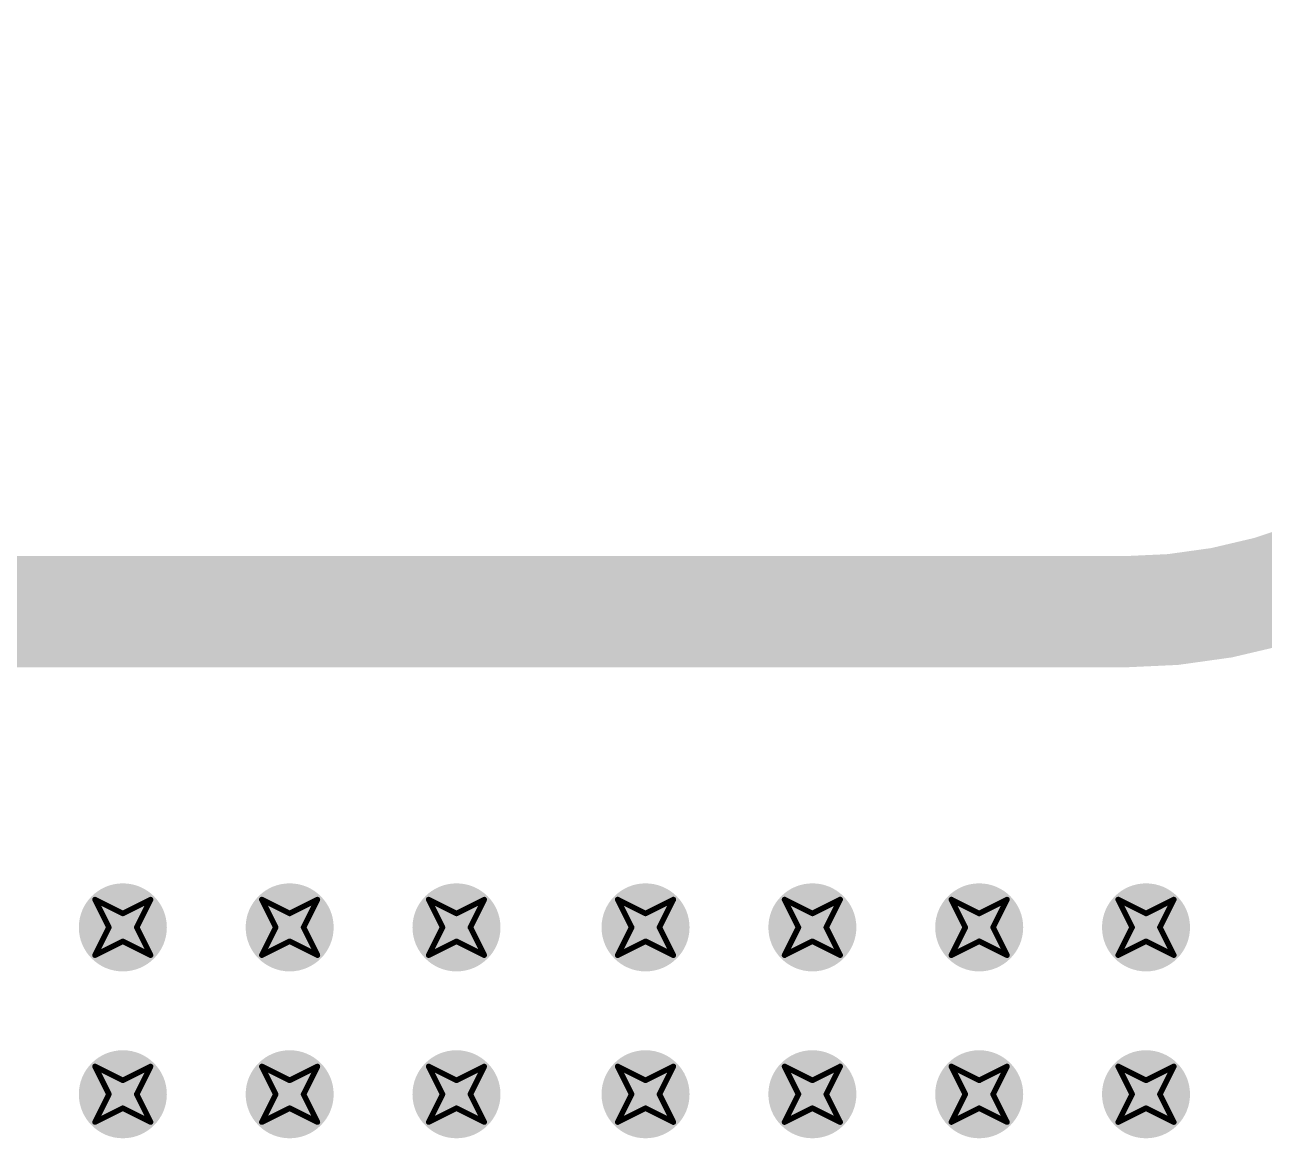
# Model space of a CAD drawing. Header units: inches. Extents: x -11 to 1110, y -7 to 455.
# Drawn here: x 663.82 to 675.14, y 53.1 to 63.27 of the extents above; entities that cross this region are included whole.
import ezdxf

# ---------------------------------------------------------------- set-up
doc = ezdxf.new("R2010")
doc.units = ezdxf.units.IN
for name, color, linetype in [('Bottom Layer', 5, 'Continuous'), ('Bottom Solder', 6, 'Continuous'), ('Drill Drawing', 1, 'Continuous'), ('Top Layer', 1, 'Continuous'), ('Top Solder', 216, 'Continuous'), ('Via Holes', 16, 'Continuous')]:
    doc.layers.add(name, color=color, linetype=linetype)

msp = doc.modelspace()

# ---------------------------------------------------------------- hatches: boundary and pattern name
at = {"layer": 'Bottom Layer'}
h = msp.add_hatch(color=5, dxfattribs=at)
edge = h.paths.add_edge_path()
edge.add_arc((664.718, 55.03), 0.3, 0, 360)
h = msp.add_hatch(color=5, dxfattribs=at)
edge = h.paths.add_edge_path()
edge.add_arc((666.242, 55.03), 0.3, 0, 360)
h = msp.add_hatch(color=5, dxfattribs=at)
edge = h.paths.add_edge_path()
edge.add_arc((667.766, 55.03), 0.3, 0, 360)
h = msp.add_hatch(color=5, dxfattribs=at)
edge = h.paths.add_edge_path()
edge.add_arc((669.493, 55.03), 0.3, 0, 360)
h = msp.add_hatch(color=5, dxfattribs=at)
edge = h.paths.add_edge_path()
edge.add_arc((671.017, 55.03), 0.3, 0, 360)
h = msp.add_hatch(color=5, dxfattribs=at)
edge = h.paths.add_edge_path()
edge.add_arc((672.541, 55.03), 0.3, 0, 360)
h = msp.add_hatch(color=5, dxfattribs=at)
edge = h.paths.add_edge_path()
edge.add_arc((674.065, 55.03), 0.3, 0, 360)
h = msp.add_hatch(color=5, dxfattribs=at)
edge = h.paths.add_edge_path()
edge.add_arc((664.718, 53.506), 0.3, 0, 360)
h = msp.add_hatch(color=5, dxfattribs=at)
edge = h.paths.add_edge_path()
edge.add_arc((666.242, 53.506), 0.3, 0, 360)
h = msp.add_hatch(color=5, dxfattribs=at)
edge = h.paths.add_edge_path()
edge.add_arc((667.766, 53.506), 0.3, 0, 360)
h = msp.add_hatch(color=5, dxfattribs=at)
edge = h.paths.add_edge_path()
edge.add_arc((669.493, 53.506), 0.3, 0, 360)
h = msp.add_hatch(color=5, dxfattribs=at)
edge = h.paths.add_edge_path()
edge.add_arc((671.017, 53.506), 0.3, 0, 360)
h = msp.add_hatch(color=5, dxfattribs=at)
edge = h.paths.add_edge_path()
edge.add_arc((672.541, 53.506), 0.3, 0, 360)
h = msp.add_hatch(color=5, dxfattribs=at)
edge = h.paths.add_edge_path()
edge.add_arc((674.065, 53.506), 0.3, 0, 360)
at = {"layer": 'Bottom Solder'}
h = msp.add_hatch(color=6, dxfattribs=at)
edge = h.paths.add_edge_path()
edge.add_arc((664.718, 55.03), 0.402, 0, 360)
h = msp.add_hatch(color=6, dxfattribs=at)
edge = h.paths.add_edge_path()
edge.add_arc((666.242, 55.03), 0.402, 0, 360)
h = msp.add_hatch(color=6, dxfattribs=at)
edge = h.paths.add_edge_path()
edge.add_arc((667.766, 55.03), 0.402, 0, 360)
h = msp.add_hatch(color=6, dxfattribs=at)
edge = h.paths.add_edge_path()
edge.add_arc((669.493, 55.03), 0.402, 0, 360)
h = msp.add_hatch(color=6, dxfattribs=at)
edge = h.paths.add_edge_path()
edge.add_arc((671.017, 55.03), 0.402, 0, 360)
h = msp.add_hatch(color=6, dxfattribs=at)
edge = h.paths.add_edge_path()
edge.add_arc((672.541, 55.03), 0.402, 0, 360)
h = msp.add_hatch(color=6, dxfattribs=at)
edge = h.paths.add_edge_path()
edge.add_arc((674.065, 55.03), 0.402, 0, 360)
h = msp.add_hatch(color=6, dxfattribs=at)
edge = h.paths.add_edge_path()
edge.add_arc((664.718, 53.506), 0.402, 0, 360)
h = msp.add_hatch(color=6, dxfattribs=at)
edge = h.paths.add_edge_path()
edge.add_arc((666.242, 53.506), 0.402, 0, 360)
h = msp.add_hatch(color=6, dxfattribs=at)
edge = h.paths.add_edge_path()
edge.add_arc((667.766, 53.506), 0.402, 0, 360)
h = msp.add_hatch(color=6, dxfattribs=at)
edge = h.paths.add_edge_path()
edge.add_arc((669.493, 53.506), 0.402, 0, 360)
h = msp.add_hatch(color=6, dxfattribs=at)
edge = h.paths.add_edge_path()
edge.add_arc((671.017, 53.506), 0.402, 0, 360)
h = msp.add_hatch(color=6, dxfattribs=at)
edge = h.paths.add_edge_path()
edge.add_arc((672.541, 53.506), 0.402, 0, 360)
h = msp.add_hatch(color=6, dxfattribs=at)
edge = h.paths.add_edge_path()
edge.add_arc((674.065, 53.506), 0.402, 0, 360)
at = {"layer": 'Top Layer'}
h = msp.add_hatch(color=1, dxfattribs=at)
edge = h.paths.add_edge_path()
edge.add_arc((664.718, 55.03), 0.3, 0, 360)
h = msp.add_hatch(color=1, dxfattribs=at)
edge = h.paths.add_edge_path()
edge.add_arc((666.242, 55.03), 0.3, 0, 360)
h = msp.add_hatch(color=1, dxfattribs=at)
edge = h.paths.add_edge_path()
edge.add_arc((667.766, 55.03), 0.3, 0, 360)
h = msp.add_hatch(color=1, dxfattribs=at)
edge = h.paths.add_edge_path()
edge.add_arc((669.493, 55.03), 0.3, 0, 360)
h = msp.add_hatch(color=1, dxfattribs=at)
edge = h.paths.add_edge_path()
edge.add_arc((671.017, 55.03), 0.3, 0, 360)
h = msp.add_hatch(color=1, dxfattribs=at)
edge = h.paths.add_edge_path()
edge.add_arc((672.541, 55.03), 0.3, 0, 360)
h = msp.add_hatch(color=1, dxfattribs=at)
edge = h.paths.add_edge_path()
edge.add_arc((674.065, 55.03), 0.3, 0, 360)
h = msp.add_hatch(color=1, dxfattribs=at)
edge = h.paths.add_edge_path()
edge.add_arc((664.718, 53.506), 0.3, 0, 360)
h = msp.add_hatch(color=1, dxfattribs=at)
edge = h.paths.add_edge_path()
edge.add_arc((666.242, 53.506), 0.3, 0, 360)
h = msp.add_hatch(color=1, dxfattribs=at)
edge = h.paths.add_edge_path()
edge.add_arc((667.766, 53.506), 0.3, 0, 360)
h = msp.add_hatch(color=1, dxfattribs=at)
edge = h.paths.add_edge_path()
edge.add_arc((669.493, 53.506), 0.3, 0, 360)
h = msp.add_hatch(color=1, dxfattribs=at)
edge = h.paths.add_edge_path()
edge.add_arc((671.017, 53.506), 0.3, 0, 360)
h = msp.add_hatch(color=1, dxfattribs=at)
edge = h.paths.add_edge_path()
edge.add_arc((672.541, 53.506), 0.3, 0, 360)
h = msp.add_hatch(color=1, dxfattribs=at)
edge = h.paths.add_edge_path()
edge.add_arc((674.065, 53.506), 0.3, 0, 360)
at = {"layer": 'Top Solder'}
h = msp.add_hatch(color=216, dxfattribs=at)
edge = h.paths.add_edge_path()
edge.add_arc((664.718, 55.03), 0.402, 0, 360)
h = msp.add_hatch(color=216, dxfattribs=at)
edge = h.paths.add_edge_path()
edge.add_arc((666.242, 55.03), 0.402, 0, 360)
h = msp.add_hatch(color=216, dxfattribs=at)
edge = h.paths.add_edge_path()
edge.add_arc((667.766, 55.03), 0.402, 0, 360)
h = msp.add_hatch(color=216, dxfattribs=at)
edge = h.paths.add_edge_path()
edge.add_arc((669.493, 55.03), 0.402, 0, 360)
h = msp.add_hatch(color=216, dxfattribs=at)
edge = h.paths.add_edge_path()
edge.add_arc((671.017, 55.03), 0.402, 0, 360)
h = msp.add_hatch(color=216, dxfattribs=at)
edge = h.paths.add_edge_path()
edge.add_arc((672.541, 55.03), 0.402, 0, 360)
h = msp.add_hatch(color=216, dxfattribs=at)
edge = h.paths.add_edge_path()
edge.add_arc((674.065, 55.03), 0.402, 0, 360)
h = msp.add_hatch(color=216, dxfattribs=at)
edge = h.paths.add_edge_path()
edge.add_arc((664.718, 53.506), 0.402, 0, 360)
h = msp.add_hatch(color=216, dxfattribs=at)
edge = h.paths.add_edge_path()
edge.add_arc((666.242, 53.506), 0.402, 0, 360)
h = msp.add_hatch(color=216, dxfattribs=at)
edge = h.paths.add_edge_path()
edge.add_arc((667.766, 53.506), 0.402, 0, 360)
h = msp.add_hatch(color=216, dxfattribs=at)
edge = h.paths.add_edge_path()
edge.add_arc((669.493, 53.506), 0.402, 0, 360)
h = msp.add_hatch(color=216, dxfattribs=at)
edge = h.paths.add_edge_path()
edge.add_arc((671.017, 53.506), 0.402, 0, 360)
h = msp.add_hatch(color=216, dxfattribs=at)
edge = h.paths.add_edge_path()
edge.add_arc((672.541, 53.506), 0.402, 0, 360)
h = msp.add_hatch(color=216, dxfattribs=at)
edge = h.paths.add_edge_path()
edge.add_arc((674.065, 53.506), 0.402, 0, 360)
at = {"layer": 'Via Holes'}
h = msp.add_hatch(color=7, dxfattribs=at)
edge = h.paths.add_edge_path()
edge.add_arc((664.718, 55.03), 0.15, 0, 360)
h = msp.add_hatch(color=7, dxfattribs=at)
edge = h.paths.add_edge_path()
edge.add_arc((666.242, 55.03), 0.15, 0, 360)
h = msp.add_hatch(color=7, dxfattribs=at)
edge = h.paths.add_edge_path()
edge.add_arc((667.766, 55.03), 0.15, 0, 360)
h = msp.add_hatch(color=7, dxfattribs=at)
edge = h.paths.add_edge_path()
edge.add_arc((669.493, 55.03), 0.15, 0, 360)
h = msp.add_hatch(color=7, dxfattribs=at)
edge = h.paths.add_edge_path()
edge.add_arc((671.017, 55.03), 0.15, 0, 360)
h = msp.add_hatch(color=7, dxfattribs=at)
edge = h.paths.add_edge_path()
edge.add_arc((672.541, 55.03), 0.15, 0, 360)
h = msp.add_hatch(color=7, dxfattribs=at)
edge = h.paths.add_edge_path()
edge.add_arc((674.065, 55.03), 0.15, 0, 360)
h = msp.add_hatch(color=7, dxfattribs=at)
edge = h.paths.add_edge_path()
edge.add_arc((664.718, 53.506), 0.15, 0, 360)
h = msp.add_hatch(color=7, dxfattribs=at)
edge = h.paths.add_edge_path()
edge.add_arc((666.242, 53.506), 0.15, 0, 360)
h = msp.add_hatch(color=7, dxfattribs=at)
edge = h.paths.add_edge_path()
edge.add_arc((667.766, 53.506), 0.15, 0, 360)
h = msp.add_hatch(color=7, dxfattribs=at)
edge = h.paths.add_edge_path()
edge.add_arc((669.493, 53.506), 0.15, 0, 360)
h = msp.add_hatch(color=7, dxfattribs=at)
edge = h.paths.add_edge_path()
edge.add_arc((671.017, 53.506), 0.15, 0, 360)
h = msp.add_hatch(color=7, dxfattribs=at)
edge = h.paths.add_edge_path()
edge.add_arc((672.541, 53.506), 0.15, 0, 360)
h = msp.add_hatch(color=7, dxfattribs=at)
edge = h.paths.add_edge_path()
edge.add_arc((674.065, 53.506), 0.15, 0, 360)

# ---------------------------------------------------------------- linework, layer by layer
at = {"layer": 'Bottom Layer'}
for points in [[(678.716, 62.765, 1.016, 1.016, -0.414214), (673.864, 57.912, 1.016, 1.016, 0)], [(653.665, 57.912, 1.016, 1.016, 0), (673.864, 57.912, 1.016, 1.016, 0)], [(673.864, 57.912, 0.381, 0.381, 0), (680.08, 57.912, 0.381, 0.381, 0)]]:
    msp.add_lwpolyline(points, format="xyseb", dxfattribs=at)
for points in [[(673.61, 57.912, 0.508, 0.508, 1), (674.118, 57.912, 0.508, 0.508, 1)], [(673.61, 57.912, 0.508, 0.508, 1), (674.118, 57.912, 0.508, 0.508, 1)], [(673.769, 57.912, 0.191, 0.191, 1), (673.959, 57.912, 0.191, 0.191, 1)]]:
    msp.add_lwpolyline(points, format="xyseb", close=True, dxfattribs=at)
at = {"layer": 'Drill Drawing'}
for points in [[(664.464, 55.284, 0.0508, 0.0508, 0), (664.718, 55.157, 0.0508, 0.0508, 0)], [(664.464, 55.284, 0.0508, 0.0508, 0), (664.591, 55.03, 0.0508, 0.0508, 0)], [(664.718, 55.157, 0.0508, 0.0508, 0), (664.972, 55.284, 0.0508, 0.0508, 0)], [(664.845, 55.03, 0.0508, 0.0508, 0), (664.972, 55.284, 0.0508, 0.0508, 0)], [(665.988, 55.284, 0.0508, 0.0508, 0), (666.242, 55.157, 0.0508, 0.0508, 0)], [(665.988, 55.284, 0.0508, 0.0508, 0), (666.115, 55.03, 0.0508, 0.0508, 0)], [(666.242, 55.157, 0.0508, 0.0508, 0), (666.496, 55.284, 0.0508, 0.0508, 0)], [(666.369, 55.03, 0.0508, 0.0508, 0), (666.496, 55.284, 0.0508, 0.0508, 0)], [(667.512, 55.284, 0.0508, 0.0508, 0), (667.766, 55.157, 0.0508, 0.0508, 0)], [(667.512, 55.284, 0.0508, 0.0508, 0), (667.639, 55.03, 0.0508, 0.0508, 0)], [(667.766, 55.157, 0.0508, 0.0508, 0), (668.02, 55.284, 0.0508, 0.0508, 0)], [(667.893, 55.03, 0.0508, 0.0508, 0), (668.02, 55.284, 0.0508, 0.0508, 0)], [(669.239, 55.284, 0.0508, 0.0508, 0), (669.493, 55.157, 0.0508, 0.0508, 0)], [(669.239, 55.284, 0.0508, 0.0508, 0), (669.366, 55.03, 0.0508, 0.0508, 0)], [(669.493, 55.157, 0.0508, 0.0508, 0), (669.747, 55.284, 0.0508, 0.0508, 0)], [(669.62, 55.03, 0.0508, 0.0508, 0), (669.747, 55.284, 0.0508, 0.0508, 0)], [(670.763, 55.284, 0.0508, 0.0508, 0), (671.017, 55.157, 0.0508, 0.0508, 0)], [(670.763, 55.284, 0.0508, 0.0508, 0), (670.89, 55.03, 0.0508, 0.0508, 0)], [(671.017, 55.157, 0.0508, 0.0508, 0), (671.271, 55.284, 0.0508, 0.0508, 0)], [(671.144, 55.03, 0.0508, 0.0508, 0), (671.271, 55.284, 0.0508, 0.0508, 0)], [(672.287, 55.284, 0.0508, 0.0508, 0), (672.541, 55.157, 0.0508, 0.0508, 0)], [(672.287, 55.284, 0.0508, 0.0508, 0), (672.414, 55.03, 0.0508, 0.0508, 0)], [(672.541, 55.157, 0.0508, 0.0508, 0), (672.795, 55.284, 0.0508, 0.0508, 0)], [(672.668, 55.03, 0.0508, 0.0508, 0), (672.795, 55.284, 0.0508, 0.0508, 0)], [(673.811, 55.284, 0.0508, 0.0508, 0), (674.065, 55.157, 0.0508, 0.0508, 0)], [(673.811, 55.284, 0.0508, 0.0508, 0), (673.938, 55.03, 0.0508, 0.0508, 0)], [(674.065, 55.157, 0.0508, 0.0508, 0), (674.319, 55.284, 0.0508, 0.0508, 0)], [(674.192, 55.03, 0.0508, 0.0508, 0), (674.319, 55.284, 0.0508, 0.0508, 0)], [(664.464, 54.776, 0.0508, 0.0508, 0), (664.591, 55.03, 0.0508, 0.0508, 0)], [(664.845, 55.03, 0.0508, 0.0508, 0), (664.972, 54.776, 0.0508, 0.0508, 0)], [(665.988, 54.776, 0.0508, 0.0508, 0), (666.115, 55.03, 0.0508, 0.0508, 0)], [(666.369, 55.03, 0.0508, 0.0508, 0), (666.496, 54.776, 0.0508, 0.0508, 0)], [(667.512, 54.776, 0.0508, 0.0508, 0), (667.639, 55.03, 0.0508, 0.0508, 0)], [(667.893, 55.03, 0.0508, 0.0508, 0), (668.02, 54.776, 0.0508, 0.0508, 0)], [(669.239, 54.776, 0.0508, 0.0508, 0), (669.366, 55.03, 0.0508, 0.0508, 0)], [(669.62, 55.03, 0.0508, 0.0508, 0), (669.747, 54.776, 0.0508, 0.0508, 0)], [(670.763, 54.776, 0.0508, 0.0508, 0), (670.89, 55.03, 0.0508, 0.0508, 0)], [(671.144, 55.03, 0.0508, 0.0508, 0), (671.271, 54.776, 0.0508, 0.0508, 0)], [(672.287, 54.776, 0.0508, 0.0508, 0), (672.414, 55.03, 0.0508, 0.0508, 0)], [(672.668, 55.03, 0.0508, 0.0508, 0), (672.795, 54.776, 0.0508, 0.0508, 0)], [(673.811, 54.776, 0.0508, 0.0508, 0), (673.938, 55.03, 0.0508, 0.0508, 0)], [(674.192, 55.03, 0.0508, 0.0508, 0), (674.319, 54.776, 0.0508, 0.0508, 0)], [(664.464, 54.776, 0.0508, 0.0508, 0), (664.718, 54.903, 0.0508, 0.0508, 0)], [(664.718, 54.903, 0.0508, 0.0508, 0), (664.972, 54.776, 0.0508, 0.0508, 0)], [(665.988, 54.776, 0.0508, 0.0508, 0), (666.242, 54.903, 0.0508, 0.0508, 0)], [(666.242, 54.903, 0.0508, 0.0508, 0), (666.496, 54.776, 0.0508, 0.0508, 0)], [(667.512, 54.776, 0.0508, 0.0508, 0), (667.766, 54.903, 0.0508, 0.0508, 0)], [(667.766, 54.903, 0.0508, 0.0508, 0), (668.02, 54.776, 0.0508, 0.0508, 0)], [(669.239, 54.776, 0.0508, 0.0508, 0), (669.493, 54.903, 0.0508, 0.0508, 0)], [(669.493, 54.903, 0.0508, 0.0508, 0), (669.747, 54.776, 0.0508, 0.0508, 0)], [(670.763, 54.776, 0.0508, 0.0508, 0), (671.017, 54.903, 0.0508, 0.0508, 0)], [(671.017, 54.903, 0.0508, 0.0508, 0), (671.271, 54.776, 0.0508, 0.0508, 0)], [(672.287, 54.776, 0.0508, 0.0508, 0), (672.541, 54.903, 0.0508, 0.0508, 0)], [(672.541, 54.903, 0.0508, 0.0508, 0), (672.795, 54.776, 0.0508, 0.0508, 0)], [(673.811, 54.776, 0.0508, 0.0508, 0), (674.065, 54.903, 0.0508, 0.0508, 0)], [(674.065, 54.903, 0.0508, 0.0508, 0), (674.319, 54.776, 0.0508, 0.0508, 0)], [(664.464, 53.76, 0.0508, 0.0508, 0), (664.718, 53.633, 0.0508, 0.0508, 0)], [(664.464, 53.76, 0.0508, 0.0508, 0), (664.591, 53.506, 0.0508, 0.0508, 0)], [(664.718, 53.633, 0.0508, 0.0508, 0), (664.972, 53.76, 0.0508, 0.0508, 0)], [(664.845, 53.506, 0.0508, 0.0508, 0), (664.972, 53.76, 0.0508, 0.0508, 0)], [(665.988, 53.76, 0.0508, 0.0508, 0), (666.242, 53.633, 0.0508, 0.0508, 0)], [(665.988, 53.76, 0.0508, 0.0508, 0), (666.115, 53.506, 0.0508, 0.0508, 0)], [(666.242, 53.633, 0.0508, 0.0508, 0), (666.496, 53.76, 0.0508, 0.0508, 0)], [(666.369, 53.506, 0.0508, 0.0508, 0), (666.496, 53.76, 0.0508, 0.0508, 0)], [(667.512, 53.76, 0.0508, 0.0508, 0), (667.766, 53.633, 0.0508, 0.0508, 0)], [(667.512, 53.76, 0.0508, 0.0508, 0), (667.639, 53.506, 0.0508, 0.0508, 0)], [(667.766, 53.633, 0.0508, 0.0508, 0), (668.02, 53.76, 0.0508, 0.0508, 0)], [(667.893, 53.506, 0.0508, 0.0508, 0), (668.02, 53.76, 0.0508, 0.0508, 0)], [(669.239, 53.76, 0.0508, 0.0508, 0), (669.493, 53.633, 0.0508, 0.0508, 0)], [(669.239, 53.76, 0.0508, 0.0508, 0), (669.366, 53.506, 0.0508, 0.0508, 0)], [(669.493, 53.633, 0.0508, 0.0508, 0), (669.747, 53.76, 0.0508, 0.0508, 0)], [(669.62, 53.506, 0.0508, 0.0508, 0), (669.747, 53.76, 0.0508, 0.0508, 0)], [(670.763, 53.76, 0.0508, 0.0508, 0), (671.017, 53.633, 0.0508, 0.0508, 0)], [(670.763, 53.76, 0.0508, 0.0508, 0), (670.89, 53.506, 0.0508, 0.0508, 0)], [(671.017, 53.633, 0.0508, 0.0508, 0), (671.271, 53.76, 0.0508, 0.0508, 0)], [(671.144, 53.506, 0.0508, 0.0508, 0), (671.271, 53.76, 0.0508, 0.0508, 0)], [(672.287, 53.76, 0.0508, 0.0508, 0), (672.541, 53.633, 0.0508, 0.0508, 0)], [(672.287, 53.76, 0.0508, 0.0508, 0), (672.414, 53.506, 0.0508, 0.0508, 0)], [(672.541, 53.633, 0.0508, 0.0508, 0), (672.795, 53.76, 0.0508, 0.0508, 0)], [(672.668, 53.506, 0.0508, 0.0508, 0), (672.795, 53.76, 0.0508, 0.0508, 0)], [(673.811, 53.76, 0.0508, 0.0508, 0), (674.065, 53.633, 0.0508, 0.0508, 0)], [(673.811, 53.76, 0.0508, 0.0508, 0), (673.938, 53.506, 0.0508, 0.0508, 0)], [(674.065, 53.633, 0.0508, 0.0508, 0), (674.319, 53.76, 0.0508, 0.0508, 0)], [(674.192, 53.506, 0.0508, 0.0508, 0), (674.319, 53.76, 0.0508, 0.0508, 0)], [(664.464, 53.252, 0.0508, 0.0508, 0), (664.591, 53.506, 0.0508, 0.0508, 0)], [(664.845, 53.506, 0.0508, 0.0508, 0), (664.972, 53.252, 0.0508, 0.0508, 0)], [(665.988, 53.252, 0.0508, 0.0508, 0), (666.115, 53.506, 0.0508, 0.0508, 0)], [(666.369, 53.506, 0.0508, 0.0508, 0), (666.496, 53.252, 0.0508, 0.0508, 0)], [(667.512, 53.252, 0.0508, 0.0508, 0), (667.639, 53.506, 0.0508, 0.0508, 0)], [(667.893, 53.506, 0.0508, 0.0508, 0), (668.02, 53.252, 0.0508, 0.0508, 0)], [(669.239, 53.252, 0.0508, 0.0508, 0), (669.366, 53.506, 0.0508, 0.0508, 0)], [(669.62, 53.506, 0.0508, 0.0508, 0), (669.747, 53.252, 0.0508, 0.0508, 0)], [(670.763, 53.252, 0.0508, 0.0508, 0), (670.89, 53.506, 0.0508, 0.0508, 0)], [(671.144, 53.506, 0.0508, 0.0508, 0), (671.271, 53.252, 0.0508, 0.0508, 0)], [(672.287, 53.252, 0.0508, 0.0508, 0), (672.414, 53.506, 0.0508, 0.0508, 0)], [(672.668, 53.506, 0.0508, 0.0508, 0), (672.795, 53.252, 0.0508, 0.0508, 0)], [(673.811, 53.252, 0.0508, 0.0508, 0), (673.938, 53.506, 0.0508, 0.0508, 0)], [(674.192, 53.506, 0.0508, 0.0508, 0), (674.319, 53.252, 0.0508, 0.0508, 0)], [(664.464, 53.252, 0.0508, 0.0508, 0), (664.718, 53.379, 0.0508, 0.0508, 0)], [(664.718, 53.379, 0.0508, 0.0508, 0), (664.972, 53.252, 0.0508, 0.0508, 0)], [(665.988, 53.252, 0.0508, 0.0508, 0), (666.242, 53.379, 0.0508, 0.0508, 0)], [(666.242, 53.379, 0.0508, 0.0508, 0), (666.496, 53.252, 0.0508, 0.0508, 0)], [(667.512, 53.252, 0.0508, 0.0508, 0), (667.766, 53.379, 0.0508, 0.0508, 0)], [(667.766, 53.379, 0.0508, 0.0508, 0), (668.02, 53.252, 0.0508, 0.0508, 0)], [(669.239, 53.252, 0.0508, 0.0508, 0), (669.493, 53.379, 0.0508, 0.0508, 0)], [(669.493, 53.379, 0.0508, 0.0508, 0), (669.747, 53.252, 0.0508, 0.0508, 0)], [(670.763, 53.252, 0.0508, 0.0508, 0), (671.017, 53.379, 0.0508, 0.0508, 0)], [(671.017, 53.379, 0.0508, 0.0508, 0), (671.271, 53.252, 0.0508, 0.0508, 0)], [(672.287, 53.252, 0.0508, 0.0508, 0), (672.541, 53.379, 0.0508, 0.0508, 0)], [(672.541, 53.379, 0.0508, 0.0508, 0), (672.795, 53.252, 0.0508, 0.0508, 0)], [(673.811, 53.252, 0.0508, 0.0508, 0), (674.065, 53.379, 0.0508, 0.0508, 0)], [(674.065, 53.379, 0.0508, 0.0508, 0), (674.319, 53.252, 0.0508, 0.0508, 0)]]:
    msp.add_lwpolyline(points, format="xyseb", dxfattribs=at)
for points in [[(664.451, 55.284, 0.0254, 0.0254, 1), (664.476, 55.284, 0.0254, 0.0254, 1)], [(664.451, 55.284, 0.0254, 0.0254, 1), (664.476, 55.284, 0.0254, 0.0254, 1)], [(664.959, 55.284, 0.0254, 0.0254, 1), (664.984, 55.284, 0.0254, 0.0254, 1)], [(664.959, 55.284, 0.0254, 0.0254, 1), (664.984, 55.284, 0.0254, 0.0254, 1)], [(665.975, 55.284, 0.0254, 0.0254, 1), (666, 55.284, 0.0254, 0.0254, 1)], [(665.975, 55.284, 0.0254, 0.0254, 1), (666, 55.284, 0.0254, 0.0254, 1)], [(666.483, 55.284, 0.0254, 0.0254, 1), (666.508, 55.284, 0.0254, 0.0254, 1)], [(666.483, 55.284, 0.0254, 0.0254, 1), (666.508, 55.284, 0.0254, 0.0254, 1)], [(667.499, 55.284, 0.0254, 0.0254, 1), (667.524, 55.284, 0.0254, 0.0254, 1)], [(667.499, 55.284, 0.0254, 0.0254, 1), (667.524, 55.284, 0.0254, 0.0254, 1)], [(668.007, 55.284, 0.0254, 0.0254, 1), (668.032, 55.284, 0.0254, 0.0254, 1)], [(668.007, 55.284, 0.0254, 0.0254, 1), (668.032, 55.284, 0.0254, 0.0254, 1)], [(669.226, 55.284, 0.0254, 0.0254, 1), (669.252, 55.284, 0.0254, 0.0254, 1)], [(669.226, 55.284, 0.0254, 0.0254, 1), (669.252, 55.284, 0.0254, 0.0254, 1)], [(669.734, 55.284, 0.0254, 0.0254, 1), (669.76, 55.284, 0.0254, 0.0254, 1)], [(669.734, 55.284, 0.0254, 0.0254, 1), (669.76, 55.284, 0.0254, 0.0254, 1)], [(670.75, 55.284, 0.0254, 0.0254, 1), (670.776, 55.284, 0.0254, 0.0254, 1)], [(670.75, 55.284, 0.0254, 0.0254, 1), (670.776, 55.284, 0.0254, 0.0254, 1)], [(671.258, 55.284, 0.0254, 0.0254, 1), (671.284, 55.284, 0.0254, 0.0254, 1)], [(671.258, 55.284, 0.0254, 0.0254, 1), (671.284, 55.284, 0.0254, 0.0254, 1)], [(672.274, 55.284, 0.0254, 0.0254, 1), (672.3, 55.284, 0.0254, 0.0254, 1)], [(672.274, 55.284, 0.0254, 0.0254, 1), (672.3, 55.284, 0.0254, 0.0254, 1)], [(672.783, 55.284, 0.0254, 0.0254, 1), (672.808, 55.284, 0.0254, 0.0254, 1)], [(672.783, 55.284, 0.0254, 0.0254, 1), (672.808, 55.284, 0.0254, 0.0254, 1)], [(673.798, 55.284, 0.0254, 0.0254, 1), (673.824, 55.284, 0.0254, 0.0254, 1)], [(673.798, 55.284, 0.0254, 0.0254, 1), (673.824, 55.284, 0.0254, 0.0254, 1)], [(674.306, 55.284, 0.0254, 0.0254, 1), (674.332, 55.284, 0.0254, 0.0254, 1)], [(674.306, 55.284, 0.0254, 0.0254, 1), (674.332, 55.284, 0.0254, 0.0254, 1)], [(664.705, 55.157, 0.0254, 0.0254, 1), (664.73, 55.157, 0.0254, 0.0254, 1)], [(664.705, 55.157, 0.0254, 0.0254, 1), (664.73, 55.157, 0.0254, 0.0254, 1)], [(666.229, 55.157, 0.0254, 0.0254, 1), (666.254, 55.157, 0.0254, 0.0254, 1)], [(666.229, 55.157, 0.0254, 0.0254, 1), (666.254, 55.157, 0.0254, 0.0254, 1)], [(667.753, 55.157, 0.0254, 0.0254, 1), (667.778, 55.157, 0.0254, 0.0254, 1)], [(667.753, 55.157, 0.0254, 0.0254, 1), (667.778, 55.157, 0.0254, 0.0254, 1)], [(669.481, 55.157, 0.0254, 0.0254, 1), (669.506, 55.157, 0.0254, 0.0254, 1)], [(669.481, 55.157, 0.0254, 0.0254, 1), (669.506, 55.157, 0.0254, 0.0254, 1)], [(671.005, 55.157, 0.0254, 0.0254, 1), (671.03, 55.157, 0.0254, 0.0254, 1)], [(671.005, 55.157, 0.0254, 0.0254, 1), (671.03, 55.157, 0.0254, 0.0254, 1)], [(672.528, 55.157, 0.0254, 0.0254, 1), (672.554, 55.157, 0.0254, 0.0254, 1)], [(672.528, 55.157, 0.0254, 0.0254, 1), (672.554, 55.157, 0.0254, 0.0254, 1)], [(674.053, 55.157, 0.0254, 0.0254, 1), (674.078, 55.157, 0.0254, 0.0254, 1)], [(674.053, 55.157, 0.0254, 0.0254, 1), (674.078, 55.157, 0.0254, 0.0254, 1)], [(664.578, 55.03, 0.0254, 0.0254, 1), (664.603, 55.03, 0.0254, 0.0254, 1)], [(664.578, 55.03, 0.0254, 0.0254, 1), (664.603, 55.03, 0.0254, 0.0254, 1)], [(664.832, 55.03, 0.0254, 0.0254, 1), (664.857, 55.03, 0.0254, 0.0254, 1)], [(664.832, 55.03, 0.0254, 0.0254, 1), (664.857, 55.03, 0.0254, 0.0254, 1)], [(666.102, 55.03, 0.0254, 0.0254, 1), (666.127, 55.03, 0.0254, 0.0254, 1)], [(666.102, 55.03, 0.0254, 0.0254, 1), (666.127, 55.03, 0.0254, 0.0254, 1)], [(666.356, 55.03, 0.0254, 0.0254, 1), (666.381, 55.03, 0.0254, 0.0254, 1)], [(666.356, 55.03, 0.0254, 0.0254, 1), (666.381, 55.03, 0.0254, 0.0254, 1)], [(667.626, 55.03, 0.0254, 0.0254, 1), (667.651, 55.03, 0.0254, 0.0254, 1)], [(667.626, 55.03, 0.0254, 0.0254, 1), (667.651, 55.03, 0.0254, 0.0254, 1)], [(667.88, 55.03, 0.0254, 0.0254, 1), (667.905, 55.03, 0.0254, 0.0254, 1)], [(667.88, 55.03, 0.0254, 0.0254, 1), (667.905, 55.03, 0.0254, 0.0254, 1)], [(669.353, 55.03, 0.0254, 0.0254, 1), (669.379, 55.03, 0.0254, 0.0254, 1)], [(669.353, 55.03, 0.0254, 0.0254, 1), (669.379, 55.03, 0.0254, 0.0254, 1)], [(669.607, 55.03, 0.0254, 0.0254, 1), (669.633, 55.03, 0.0254, 0.0254, 1)], [(669.607, 55.03, 0.0254, 0.0254, 1), (669.633, 55.03, 0.0254, 0.0254, 1)], [(670.878, 55.03, 0.0254, 0.0254, 1), (670.903, 55.03, 0.0254, 0.0254, 1)], [(670.878, 55.03, 0.0254, 0.0254, 1), (670.903, 55.03, 0.0254, 0.0254, 1)], [(671.131, 55.03, 0.0254, 0.0254, 1), (671.157, 55.03, 0.0254, 0.0254, 1)], [(671.131, 55.03, 0.0254, 0.0254, 1), (671.157, 55.03, 0.0254, 0.0254, 1)], [(672.401, 55.03, 0.0254, 0.0254, 1), (672.427, 55.03, 0.0254, 0.0254, 1)], [(672.401, 55.03, 0.0254, 0.0254, 1), (672.427, 55.03, 0.0254, 0.0254, 1)], [(672.655, 55.03, 0.0254, 0.0254, 1), (672.681, 55.03, 0.0254, 0.0254, 1)], [(672.655, 55.03, 0.0254, 0.0254, 1), (672.681, 55.03, 0.0254, 0.0254, 1)], [(673.925, 55.03, 0.0254, 0.0254, 1), (673.951, 55.03, 0.0254, 0.0254, 1)], [(673.925, 55.03, 0.0254, 0.0254, 1), (673.951, 55.03, 0.0254, 0.0254, 1)], [(674.179, 55.03, 0.0254, 0.0254, 1), (674.205, 55.03, 0.0254, 0.0254, 1)], [(674.179, 55.03, 0.0254, 0.0254, 1), (674.205, 55.03, 0.0254, 0.0254, 1)], [(664.705, 54.903, 0.0254, 0.0254, 1), (664.73, 54.903, 0.0254, 0.0254, 1)], [(664.705, 54.903, 0.0254, 0.0254, 1), (664.73, 54.903, 0.0254, 0.0254, 1)], [(666.229, 54.903, 0.0254, 0.0254, 1), (666.254, 54.903, 0.0254, 0.0254, 1)], [(666.229, 54.903, 0.0254, 0.0254, 1), (666.254, 54.903, 0.0254, 0.0254, 1)], [(667.753, 54.903, 0.0254, 0.0254, 1), (667.778, 54.903, 0.0254, 0.0254, 1)], [(667.753, 54.903, 0.0254, 0.0254, 1), (667.778, 54.903, 0.0254, 0.0254, 1)], [(669.481, 54.903, 0.0254, 0.0254, 1), (669.506, 54.903, 0.0254, 0.0254, 1)], [(669.481, 54.903, 0.0254, 0.0254, 1), (669.506, 54.903, 0.0254, 0.0254, 1)], [(671.005, 54.903, 0.0254, 0.0254, 1), (671.03, 54.903, 0.0254, 0.0254, 1)], [(671.005, 54.903, 0.0254, 0.0254, 1), (671.03, 54.903, 0.0254, 0.0254, 1)], [(672.528, 54.903, 0.0254, 0.0254, 1), (672.554, 54.903, 0.0254, 0.0254, 1)], [(672.528, 54.903, 0.0254, 0.0254, 1), (672.554, 54.903, 0.0254, 0.0254, 1)], [(674.053, 54.903, 0.0254, 0.0254, 1), (674.078, 54.903, 0.0254, 0.0254, 1)], [(674.053, 54.903, 0.0254, 0.0254, 1), (674.078, 54.903, 0.0254, 0.0254, 1)], [(664.451, 54.776, 0.0254, 0.0254, 1), (664.476, 54.776, 0.0254, 0.0254, 1)], [(664.451, 54.776, 0.0254, 0.0254, 1), (664.476, 54.776, 0.0254, 0.0254, 1)], [(664.959, 54.776, 0.0254, 0.0254, 1), (664.984, 54.776, 0.0254, 0.0254, 1)], [(664.959, 54.776, 0.0254, 0.0254, 1), (664.984, 54.776, 0.0254, 0.0254, 1)], [(665.975, 54.776, 0.0254, 0.0254, 1), (666, 54.776, 0.0254, 0.0254, 1)], [(665.975, 54.776, 0.0254, 0.0254, 1), (666, 54.776, 0.0254, 0.0254, 1)], [(666.483, 54.776, 0.0254, 0.0254, 1), (666.508, 54.776, 0.0254, 0.0254, 1)], [(666.483, 54.776, 0.0254, 0.0254, 1), (666.508, 54.776, 0.0254, 0.0254, 1)], [(667.499, 54.776, 0.0254, 0.0254, 1), (667.524, 54.776, 0.0254, 0.0254, 1)], [(667.499, 54.776, 0.0254, 0.0254, 1), (667.524, 54.776, 0.0254, 0.0254, 1)], [(668.007, 54.776, 0.0254, 0.0254, 1), (668.032, 54.776, 0.0254, 0.0254, 1)], [(668.007, 54.776, 0.0254, 0.0254, 1), (668.032, 54.776, 0.0254, 0.0254, 1)], [(669.226, 54.776, 0.0254, 0.0254, 1), (669.252, 54.776, 0.0254, 0.0254, 1)], [(669.226, 54.776, 0.0254, 0.0254, 1), (669.252, 54.776, 0.0254, 0.0254, 1)], [(669.734, 54.776, 0.0254, 0.0254, 1), (669.76, 54.776, 0.0254, 0.0254, 1)], [(669.734, 54.776, 0.0254, 0.0254, 1), (669.76, 54.776, 0.0254, 0.0254, 1)], [(670.75, 54.776, 0.0254, 0.0254, 1), (670.776, 54.776, 0.0254, 0.0254, 1)], [(670.75, 54.776, 0.0254, 0.0254, 1), (670.776, 54.776, 0.0254, 0.0254, 1)], [(671.258, 54.776, 0.0254, 0.0254, 1), (671.284, 54.776, 0.0254, 0.0254, 1)], [(671.258, 54.776, 0.0254, 0.0254, 1), (671.284, 54.776, 0.0254, 0.0254, 1)], [(672.274, 54.776, 0.0254, 0.0254, 1), (672.3, 54.776, 0.0254, 0.0254, 1)], [(672.274, 54.776, 0.0254, 0.0254, 1), (672.3, 54.776, 0.0254, 0.0254, 1)], [(672.783, 54.776, 0.0254, 0.0254, 1), (672.808, 54.776, 0.0254, 0.0254, 1)], [(672.783, 54.776, 0.0254, 0.0254, 1), (672.808, 54.776, 0.0254, 0.0254, 1)], [(673.798, 54.776, 0.0254, 0.0254, 1), (673.824, 54.776, 0.0254, 0.0254, 1)], [(673.798, 54.776, 0.0254, 0.0254, 1), (673.824, 54.776, 0.0254, 0.0254, 1)], [(674.306, 54.776, 0.0254, 0.0254, 1), (674.332, 54.776, 0.0254, 0.0254, 1)], [(674.306, 54.776, 0.0254, 0.0254, 1), (674.332, 54.776, 0.0254, 0.0254, 1)], [(664.451, 53.76, 0.0254, 0.0254, 1), (664.476, 53.76, 0.0254, 0.0254, 1)], [(664.451, 53.76, 0.0254, 0.0254, 1), (664.476, 53.76, 0.0254, 0.0254, 1)], [(664.959, 53.76, 0.0254, 0.0254, 1), (664.984, 53.76, 0.0254, 0.0254, 1)], [(664.959, 53.76, 0.0254, 0.0254, 1), (664.984, 53.76, 0.0254, 0.0254, 1)], [(665.975, 53.76, 0.0254, 0.0254, 1), (666, 53.76, 0.0254, 0.0254, 1)], [(665.975, 53.76, 0.0254, 0.0254, 1), (666, 53.76, 0.0254, 0.0254, 1)], [(666.483, 53.76, 0.0254, 0.0254, 1), (666.508, 53.76, 0.0254, 0.0254, 1)], [(666.483, 53.76, 0.0254, 0.0254, 1), (666.508, 53.76, 0.0254, 0.0254, 1)], [(667.499, 53.76, 0.0254, 0.0254, 1), (667.524, 53.76, 0.0254, 0.0254, 1)], [(667.499, 53.76, 0.0254, 0.0254, 1), (667.524, 53.76, 0.0254, 0.0254, 1)], [(668.007, 53.76, 0.0254, 0.0254, 1), (668.032, 53.76, 0.0254, 0.0254, 1)], [(668.007, 53.76, 0.0254, 0.0254, 1), (668.032, 53.76, 0.0254, 0.0254, 1)], [(669.226, 53.76, 0.0254, 0.0254, 1), (669.252, 53.76, 0.0254, 0.0254, 1)], [(669.226, 53.76, 0.0254, 0.0254, 1), (669.252, 53.76, 0.0254, 0.0254, 1)], [(669.734, 53.76, 0.0254, 0.0254, 1), (669.76, 53.76, 0.0254, 0.0254, 1)], [(669.734, 53.76, 0.0254, 0.0254, 1), (669.76, 53.76, 0.0254, 0.0254, 1)], [(670.75, 53.76, 0.0254, 0.0254, 1), (670.776, 53.76, 0.0254, 0.0254, 1)], [(670.75, 53.76, 0.0254, 0.0254, 1), (670.776, 53.76, 0.0254, 0.0254, 1)], [(671.258, 53.76, 0.0254, 0.0254, 1), (671.284, 53.76, 0.0254, 0.0254, 1)], [(671.258, 53.76, 0.0254, 0.0254, 1), (671.284, 53.76, 0.0254, 0.0254, 1)], [(672.274, 53.76, 0.0254, 0.0254, 1), (672.3, 53.76, 0.0254, 0.0254, 1)], [(672.274, 53.76, 0.0254, 0.0254, 1), (672.3, 53.76, 0.0254, 0.0254, 1)], [(672.783, 53.76, 0.0254, 0.0254, 1), (672.808, 53.76, 0.0254, 0.0254, 1)], [(672.783, 53.76, 0.0254, 0.0254, 1), (672.808, 53.76, 0.0254, 0.0254, 1)], [(673.798, 53.76, 0.0254, 0.0254, 1), (673.824, 53.76, 0.0254, 0.0254, 1)], [(673.798, 53.76, 0.0254, 0.0254, 1), (673.824, 53.76, 0.0254, 0.0254, 1)], [(674.306, 53.76, 0.0254, 0.0254, 1), (674.332, 53.76, 0.0254, 0.0254, 1)], [(674.306, 53.76, 0.0254, 0.0254, 1), (674.332, 53.76, 0.0254, 0.0254, 1)], [(664.705, 53.633, 0.0254, 0.0254, 1), (664.73, 53.633, 0.0254, 0.0254, 1)], [(664.705, 53.633, 0.0254, 0.0254, 1), (664.73, 53.633, 0.0254, 0.0254, 1)], [(666.229, 53.633, 0.0254, 0.0254, 1), (666.254, 53.633, 0.0254, 0.0254, 1)], [(666.229, 53.633, 0.0254, 0.0254, 1), (666.254, 53.633, 0.0254, 0.0254, 1)], [(667.753, 53.633, 0.0254, 0.0254, 1), (667.778, 53.633, 0.0254, 0.0254, 1)], [(667.753, 53.633, 0.0254, 0.0254, 1), (667.778, 53.633, 0.0254, 0.0254, 1)], [(669.481, 53.633, 0.0254, 0.0254, 1), (669.506, 53.633, 0.0254, 0.0254, 1)], [(669.481, 53.633, 0.0254, 0.0254, 1), (669.506, 53.633, 0.0254, 0.0254, 1)], [(671.005, 53.633, 0.0254, 0.0254, 1), (671.03, 53.633, 0.0254, 0.0254, 1)], [(671.005, 53.633, 0.0254, 0.0254, 1), (671.03, 53.633, 0.0254, 0.0254, 1)], [(672.528, 53.633, 0.0254, 0.0254, 1), (672.554, 53.633, 0.0254, 0.0254, 1)], [(672.528, 53.633, 0.0254, 0.0254, 1), (672.554, 53.633, 0.0254, 0.0254, 1)], [(674.053, 53.633, 0.0254, 0.0254, 1), (674.078, 53.633, 0.0254, 0.0254, 1)], [(674.053, 53.633, 0.0254, 0.0254, 1), (674.078, 53.633, 0.0254, 0.0254, 1)], [(664.578, 53.506, 0.0254, 0.0254, 1), (664.603, 53.506, 0.0254, 0.0254, 1)], [(664.578, 53.506, 0.0254, 0.0254, 1), (664.603, 53.506, 0.0254, 0.0254, 1)], [(664.832, 53.506, 0.0254, 0.0254, 1), (664.857, 53.506, 0.0254, 0.0254, 1)], [(664.832, 53.506, 0.0254, 0.0254, 1), (664.857, 53.506, 0.0254, 0.0254, 1)], [(666.102, 53.506, 0.0254, 0.0254, 1), (666.127, 53.506, 0.0254, 0.0254, 1)], [(666.102, 53.506, 0.0254, 0.0254, 1), (666.127, 53.506, 0.0254, 0.0254, 1)], [(666.356, 53.506, 0.0254, 0.0254, 1), (666.381, 53.506, 0.0254, 0.0254, 1)], [(666.356, 53.506, 0.0254, 0.0254, 1), (666.381, 53.506, 0.0254, 0.0254, 1)], [(667.626, 53.506, 0.0254, 0.0254, 1), (667.651, 53.506, 0.0254, 0.0254, 1)], [(667.626, 53.506, 0.0254, 0.0254, 1), (667.651, 53.506, 0.0254, 0.0254, 1)], [(667.88, 53.506, 0.0254, 0.0254, 1), (667.905, 53.506, 0.0254, 0.0254, 1)], [(667.88, 53.506, 0.0254, 0.0254, 1), (667.905, 53.506, 0.0254, 0.0254, 1)], [(669.353, 53.506, 0.0254, 0.0254, 1), (669.379, 53.506, 0.0254, 0.0254, 1)], [(669.353, 53.506, 0.0254, 0.0254, 1), (669.379, 53.506, 0.0254, 0.0254, 1)], [(669.607, 53.506, 0.0254, 0.0254, 1), (669.633, 53.506, 0.0254, 0.0254, 1)], [(669.607, 53.506, 0.0254, 0.0254, 1), (669.633, 53.506, 0.0254, 0.0254, 1)], [(670.878, 53.506, 0.0254, 0.0254, 1), (670.903, 53.506, 0.0254, 0.0254, 1)], [(670.878, 53.506, 0.0254, 0.0254, 1), (670.903, 53.506, 0.0254, 0.0254, 1)], [(671.131, 53.506, 0.0254, 0.0254, 1), (671.157, 53.506, 0.0254, 0.0254, 1)], [(671.131, 53.506, 0.0254, 0.0254, 1), (671.157, 53.506, 0.0254, 0.0254, 1)], [(672.401, 53.506, 0.0254, 0.0254, 1), (672.427, 53.506, 0.0254, 0.0254, 1)], [(672.401, 53.506, 0.0254, 0.0254, 1), (672.427, 53.506, 0.0254, 0.0254, 1)], [(672.655, 53.506, 0.0254, 0.0254, 1), (672.681, 53.506, 0.0254, 0.0254, 1)], [(672.655, 53.506, 0.0254, 0.0254, 1), (672.681, 53.506, 0.0254, 0.0254, 1)], [(673.925, 53.506, 0.0254, 0.0254, 1), (673.951, 53.506, 0.0254, 0.0254, 1)], [(673.925, 53.506, 0.0254, 0.0254, 1), (673.951, 53.506, 0.0254, 0.0254, 1)], [(674.179, 53.506, 0.0254, 0.0254, 1), (674.205, 53.506, 0.0254, 0.0254, 1)], [(674.179, 53.506, 0.0254, 0.0254, 1), (674.205, 53.506, 0.0254, 0.0254, 1)], [(664.705, 53.379, 0.0254, 0.0254, 1), (664.73, 53.379, 0.0254, 0.0254, 1)], [(664.705, 53.379, 0.0254, 0.0254, 1), (664.73, 53.379, 0.0254, 0.0254, 1)], [(666.229, 53.379, 0.0254, 0.0254, 1), (666.254, 53.379, 0.0254, 0.0254, 1)], [(666.229, 53.379, 0.0254, 0.0254, 1), (666.254, 53.379, 0.0254, 0.0254, 1)], [(667.753, 53.379, 0.0254, 0.0254, 1), (667.778, 53.379, 0.0254, 0.0254, 1)], [(667.753, 53.379, 0.0254, 0.0254, 1), (667.778, 53.379, 0.0254, 0.0254, 1)], [(669.481, 53.379, 0.0254, 0.0254, 1), (669.506, 53.379, 0.0254, 0.0254, 1)], [(669.481, 53.379, 0.0254, 0.0254, 1), (669.506, 53.379, 0.0254, 0.0254, 1)], [(671.005, 53.379, 0.0254, 0.0254, 1), (671.03, 53.379, 0.0254, 0.0254, 1)], [(671.005, 53.379, 0.0254, 0.0254, 1), (671.03, 53.379, 0.0254, 0.0254, 1)], [(672.528, 53.379, 0.0254, 0.0254, 1), (672.554, 53.379, 0.0254, 0.0254, 1)], [(672.528, 53.379, 0.0254, 0.0254, 1), (672.554, 53.379, 0.0254, 0.0254, 1)], [(674.053, 53.379, 0.0254, 0.0254, 1), (674.078, 53.379, 0.0254, 0.0254, 1)], [(674.053, 53.379, 0.0254, 0.0254, 1), (674.078, 53.379, 0.0254, 0.0254, 1)], [(664.451, 53.252, 0.0254, 0.0254, 1), (664.476, 53.252, 0.0254, 0.0254, 1)], [(664.451, 53.252, 0.0254, 0.0254, 1), (664.476, 53.252, 0.0254, 0.0254, 1)], [(664.959, 53.252, 0.0254, 0.0254, 1), (664.984, 53.252, 0.0254, 0.0254, 1)], [(664.959, 53.252, 0.0254, 0.0254, 1), (664.984, 53.252, 0.0254, 0.0254, 1)], [(665.975, 53.252, 0.0254, 0.0254, 1), (666, 53.252, 0.0254, 0.0254, 1)], [(665.975, 53.252, 0.0254, 0.0254, 1), (666, 53.252, 0.0254, 0.0254, 1)], [(666.483, 53.252, 0.0254, 0.0254, 1), (666.508, 53.252, 0.0254, 0.0254, 1)], [(666.483, 53.252, 0.0254, 0.0254, 1), (666.508, 53.252, 0.0254, 0.0254, 1)], [(667.499, 53.252, 0.0254, 0.0254, 1), (667.524, 53.252, 0.0254, 0.0254, 1)], [(667.499, 53.252, 0.0254, 0.0254, 1), (667.524, 53.252, 0.0254, 0.0254, 1)], [(668.007, 53.252, 0.0254, 0.0254, 1), (668.032, 53.252, 0.0254, 0.0254, 1)], [(668.007, 53.252, 0.0254, 0.0254, 1), (668.032, 53.252, 0.0254, 0.0254, 1)], [(669.226, 53.252, 0.0254, 0.0254, 1), (669.252, 53.252, 0.0254, 0.0254, 1)], [(669.226, 53.252, 0.0254, 0.0254, 1), (669.252, 53.252, 0.0254, 0.0254, 1)], [(669.734, 53.252, 0.0254, 0.0254, 1), (669.76, 53.252, 0.0254, 0.0254, 1)], [(669.734, 53.252, 0.0254, 0.0254, 1), (669.76, 53.252, 0.0254, 0.0254, 1)], [(670.75, 53.252, 0.0254, 0.0254, 1), (670.776, 53.252, 0.0254, 0.0254, 1)], [(670.75, 53.252, 0.0254, 0.0254, 1), (670.776, 53.252, 0.0254, 0.0254, 1)], [(671.258, 53.252, 0.0254, 0.0254, 1), (671.284, 53.252, 0.0254, 0.0254, 1)], [(671.258, 53.252, 0.0254, 0.0254, 1), (671.284, 53.252, 0.0254, 0.0254, 1)], [(672.274, 53.252, 0.0254, 0.0254, 1), (672.3, 53.252, 0.0254, 0.0254, 1)], [(672.274, 53.252, 0.0254, 0.0254, 1), (672.3, 53.252, 0.0254, 0.0254, 1)], [(672.783, 53.252, 0.0254, 0.0254, 1), (672.808, 53.252, 0.0254, 0.0254, 1)], [(672.783, 53.252, 0.0254, 0.0254, 1), (672.808, 53.252, 0.0254, 0.0254, 1)], [(673.798, 53.252, 0.0254, 0.0254, 1), (673.824, 53.252, 0.0254, 0.0254, 1)], [(673.798, 53.252, 0.0254, 0.0254, 1), (673.824, 53.252, 0.0254, 0.0254, 1)], [(674.306, 53.252, 0.0254, 0.0254, 1), (674.332, 53.252, 0.0254, 0.0254, 1)], [(674.306, 53.252, 0.0254, 0.0254, 1), (674.332, 53.252, 0.0254, 0.0254, 1)]]:
    msp.add_lwpolyline(points, format="xyseb", close=True, dxfattribs=at)

doc.saveas('drawing.dxf')
